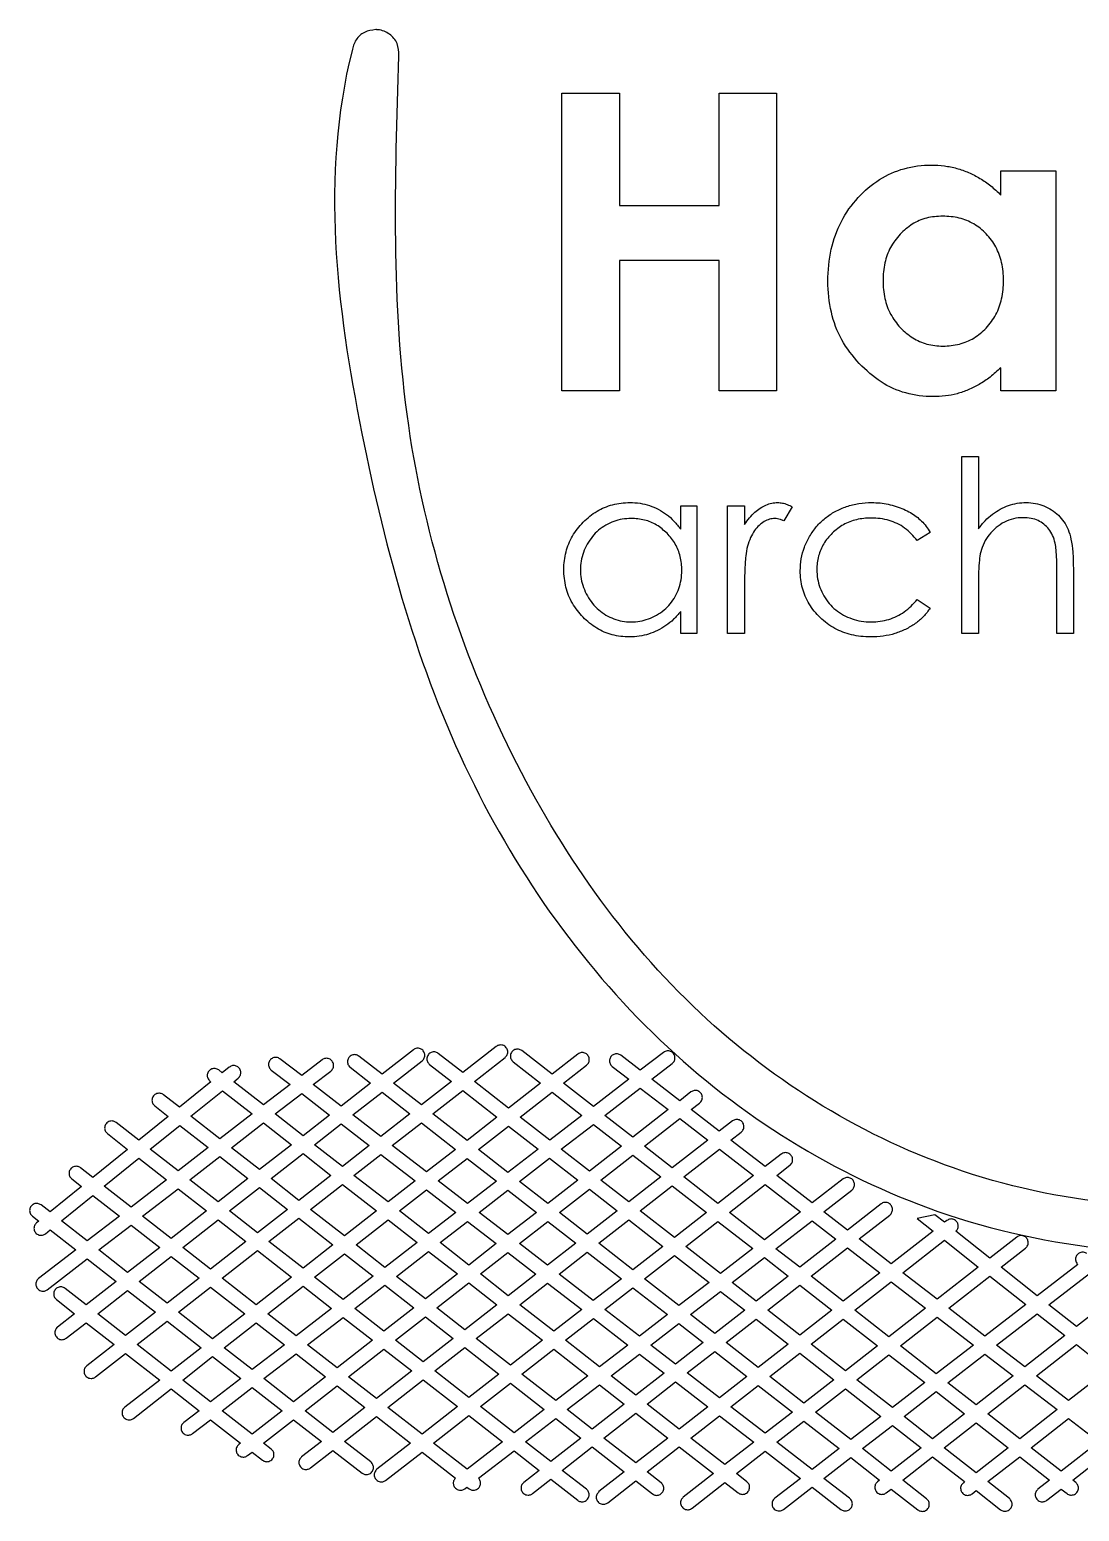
# Model space of a CAD drawing. Extents: x 19.9 to 115.5, y 56.6 to 138.7.
# Drawn here: x 19.9 to 78, y 56.6 to 138.7 of the extents above; entities that cross this region are included whole.
import ezdxf

# ---------------------------------------------------------------- set-up
doc = ezdxf.new("R2010")
doc.units = 0
doc.layers.add('Layer_1', color=7, linetype='CONTINUOUS')

msp = doc.modelspace()

# ---------------------------------------------------------------- linework, layer by layer
at = {"layer": 'Layer_1', "color": 1}
for points in [[(39.049599, 138.676676)], [(49.359062, 135.158521), (52.542517, 135.158521), (52.542517, 128.937331), (58.057515, 128.937331), (58.057515, 135.158521), (61.229765, 135.158521), (61.229765, 118.669567), (58.057515, 118.669567), (58.057515, 125.899598), (52.542517, 125.899598), (52.542517, 118.669567), (49.359062, 118.669567)], [(70.439813, 128.354445)], [(53.190431, 111.614935)], [(69.751064, 110.841262)], [(45.965071, 82.462041)], [(30.564653, 79.921311), (32.202195, 78.64464), (30.419448, 77.26959), (28.822879, 78.514519)], [(34.949818, 79.774081), (36.494384, 78.582731), (35.025684, 77.437757), (33.481568, 78.641488)], [(39.397116, 79.851747), (40.940558, 78.648467), (39.325527, 77.389131), (37.773982, 78.586109)], [(43.873907, 79.941121), (45.76156, 78.469495), (44.103531, 77.17684), (42.215877, 78.648467)], [(48.809721, 79.851747), (50.462346, 78.563146), (48.68005, 77.188321), (47.03688, 78.469495)], [(53.69826, 80.069216), (55.240576, 78.879443), (53.286285, 77.355813), (51.741719, 78.559993)], [(28.196813, 78.008889), (29.77875, 76.775441), (28.112392, 75.489991), (26.5685, 76.693722)], [(32.840418, 78.146889), (34.387912, 76.940456), (32.614846, 75.557978), (31.057896, 76.77184)], [(37.135309, 78.088132), (38.686854, 76.89138), (37.206673, 75.737176), (35.663231, 76.940456)], [(41.578105, 78.151396), (43.465759, 76.679544), (41.864011, 75.430789), (39.966452, 76.894762)], [(46.399332, 77.972419), (48.038901, 76.693947), (46.372093, 75.408046), (44.741079, 76.679539)], [(51.100795, 78.065395), (52.648513, 76.858511), (50.875897, 75.476484), (49.318499, 76.69057)], [(55.8815, 78.385073), (57.43282, 77.188096), (55.46705, 75.65546), (53.923833, 76.858742)], [(35.025459, 76.443385), (36.5689, 75.240105), (34.795834, 73.857627), (33.252393, 75.060907)], [(39.327779, 76.396785), (41.225564, 74.933038), (39.731874, 73.768478), (37.84422, 75.240105)], [(53.286061, 76.361441), (54.829502, 75.15816), (53.056661, 73.776132), (51.513444, 74.979413)], [(58.07397, 76.693722), (59.971755, 75.229524), (57.992476, 73.686533), (56.104597, 75.158385)], [(25.941759, 76.187648), (27.471016, 74.995174), (25.505471, 73.478972), (24.021011, 74.636103)], [(30.417197, 76.277695), (31.977298, 75.061358), (30.31972, 73.768928), (28.750839, 74.992245)], [(44.103531, 76.182243), (45.730944, 74.91345), (44.132797, 73.680679), (42.505161, 74.936188)], [(48.67735, 76.196201), (50.238125, 74.979188), (48.580097, 73.686533), (47.010541, 74.9103)], [(37.206447, 74.743033), (39.094102, 73.271181), (37.321036, 71.888927), (35.433381, 73.360555)], [(55.46705, 74.661083), (57.354703, 73.189456), (55.581862, 71.807204), (53.694209, 73.279056)], [(60.612678, 74.735149), (62.570346, 73.2248), (60.566979, 71.679333), (58.630023, 73.189456)], [(23.39472, 74.130244), (24.864321, 72.98437), (23.08225, 71.60977), (21.653396, 72.723678)], [(28.109465, 74.497419), (29.681721, 73.271626), (27.726531, 71.747095), (26.143918, 72.981218)], [(32.61507, 74.564281), (34.158512, 73.360775), (32.500708, 72.068345), (30.957492, 73.271852)], [(41.866713, 74.438437), (43.490972, 73.185405), (41.977248, 72.017693), (40.369646, 73.271176)], [(46.369391, 74.415699), (47.942323, 73.189456), (46.364439, 71.95916), (44.774622, 73.185405)], [(50.875672, 74.482336), (52.419114, 73.279056), (50.76086, 71.986176), (49.217644, 73.189456)], [(25.502769, 72.486612), (27.088984, 71.250013), (25.316142, 69.867759), (23.720697, 71.111787)], [(30.319494, 72.774331), (31.862711, 71.571051), (29.907745, 70.046745), (28.364303, 71.250026)], [(34.796058, 72.863704), (36.683487, 71.392077), (35.025684, 70.099647), (33.138255, 71.571275)], [(39.731874, 72.77387), (41.336323, 71.523089), (39.553802, 70.148039), (37.958808, 71.391618)], [(44.132797, 72.690123), (45.725991, 71.461178), (44.208438, 70.278158), (42.615695, 71.519935)], [(48.579871, 72.692151), (50.123312, 71.489096), (48.556908, 70.267805), (47.005363, 71.464557)], [(53.056661, 72.781985), (54.944315, 71.310133), (53.286061, 70.017478), (51.398407, 71.489105)], [(57.992476, 72.692151), (59.925829, 71.184729), (58.143758, 69.809905), (56.219634, 71.310124)], [(63.212395, 72.729522), (64.527112, 71.715569), (62.523745, 70.153668), (61.205427, 71.181353)], [(70.534962, 71.64668), (72.408432, 70.164022), (70.127489, 68.385552), (68.229705, 69.849525)], [(27.726531, 70.752717), (29.269973, 69.549436), (27.497356, 68.167408), (25.953914, 69.370688)], [(32.500258, 71.073967), (34.387912, 69.60234), (32.432721, 68.078034), (30.545292, 69.549662)], [(37.32126, 70.894994), (38.912877, 69.653893), (37.246295, 68.368218), (35.663457, 69.60234)], [(41.974546, 71.02534), (43.570666, 69.780863), (41.7976, 68.398609), (40.19225, 69.650291)], [(46.36669, 70.966809), (47.918236, 69.770057), (46.389202, 68.577807), (44.845986, 69.781087)], [(50.76086, 70.992022), (52.648513, 69.52017), (51.095392, 68.30946), (49.197833, 69.773433)], [(55.582087, 70.81305), (57.502609, 69.315534), (55.8358, 68.029633), (53.923833, 69.52017)], [(60.564277, 70.686977), (61.885973, 69.656366), (60.113356, 68.274337), (58.782206, 69.312153)], [(65.168261, 71.220972), (66.950108, 69.846148), (64.933909, 68.274341), (63.161518, 69.65637)], [(78.557658, 69.8099), (80.086917, 68.61765), (77.839517, 66.865295), (76.310033, 68.076005)], [(29.90752, 69.052357), (31.795174, 67.580731), (30.022332, 66.198702), (28.134904, 67.670329)], [(35.025684, 69.105036), (36.604919, 67.873615), (34.639598, 66.357413), (33.070493, 67.580731)], [(39.551551, 69.156139), (41.160277, 67.901755), (39.502474, 66.609326), (37.884967, 67.870463)], [(44.208214, 69.283788), (45.751429, 68.080733), (43.978363, 66.698254), (42.435148, 67.901535)], [(48.55916, 69.275455), (50.456944, 67.811707), (48.914404, 66.609102), (47.026749, 68.080729)], [(53.286061, 69.023091), (55.19465, 67.53503), (53.646932, 66.34098), (51.736541, 67.814858)], [(62.523745, 69.159067), (64.296136, 67.777263), (62.52352, 66.395235), (60.75113, 67.777038)], [(67.591258, 69.351775), (69.489041, 67.887802), (67.459561, 66.305414), (65.571681, 67.777266)], [(73.041252, 69.663119), (75.036515, 68.083884), (72.777634, 66.341209), (70.768414, 67.891179)], [(25.316367, 68.873609), (26.859809, 67.670329), (25.201555, 66.377449), (23.658114, 67.580731)], [(58.141282, 68.817555), (59.475809, 67.777262), (57.817555, 66.484383), (56.474249, 67.531653)], [(37.243593, 67.375673), (38.864476, 66.111835), (36.90951, 64.587754), (35.278272, 65.859472)], [(41.797825, 67.404656), (43.341041, 66.201601), (41.683012, 64.908947), (40.140022, 66.112227)], [(46.388977, 67.583431), (48.27663, 66.111805), (46.503789, 64.729552), (44.616136, 66.201179)], [(51.098094, 67.316916), (53.005108, 65.845964), (51.440955, 64.639308), (49.552176, 66.111835)], [(60.113582, 67.279996), (61.885973, 65.898193), (60.227719, 64.605313), (58.455328, 65.987116)], [(64.933909, 67.279996), (66.821562, 65.808144), (65.049172, 64.426116), (63.161293, 65.897968)], [(70.129966, 67.393176), (72.135809, 65.845908), (70.081564, 64.261044), (68.097108, 65.808312)], [(75.670235, 67.582279), (77.203095, 66.369092), (74.984061, 64.639024), (73.419458, 65.845906)], [(27.497356, 67.173288), (29.384785, 65.701661), (27.726531, 64.408782), (25.839102, 65.880408)], [(32.432721, 67.08369), (33.998449, 65.863074), (32.216378, 64.48825), (30.660105, 65.701661)], [(55.833099, 67.037089), (57.179783, 65.987342), (55.650975, 64.795317), (54.288982, 65.845964)], [(43.978813, 65.704363), (45.866242, 64.232735), (44.208214, 62.940081), (42.320785, 64.411709)], [(77.835916, 65.868251), (79.595249, 64.475643), (77.407281, 62.769663), (75.625211, 64.144488)], [(30.022557, 65.204365), (31.575454, 63.99343), (29.90842, 62.707529), (28.364303, 63.911485)], [(34.637122, 65.365098), (36.271738, 64.090454), (34.499122, 62.708425), (32.855051, 63.990274)], [(39.502024, 65.614764), (41.045015, 64.411709), (39.090274, 62.887628), (37.547058, 64.090683)], [(48.914404, 65.614534), (50.799806, 64.144483), (49.01751, 62.769658), (47.141337, 64.23228)], [(53.646932, 65.35069), (55.012301, 64.297341), (53.445898, 63.076051), (52.079403, 64.141331)], [(57.817781, 65.490041), (59.590171, 64.108013), (58.07397, 62.926118), (56.292124, 64.300493)], [(62.523745, 65.400893), (64.411624, 63.929041), (62.75337, 62.636161), (60.865491, 64.108013)], [(67.459335, 65.311073), (69.44019, 63.766506), (67.658344, 62.391907), (65.686719, 63.929046)], [(72.777634, 65.35069), (74.345388, 64.141331), (72.290242, 62.538908), (70.720013, 63.763351)], [(32.213901, 63.495684), (33.861574, 62.211134), (32.20332, 60.918254), (30.547093, 62.209783)], [(36.90951, 63.593162), (38.452501, 62.390106), (36.679886, 61.008078), (35.136895, 62.211134)], [(41.682787, 63.914187), (43.57044, 62.44256), (41.615476, 60.918479), (39.728047, 62.390106)], [(46.504015, 63.73544), (48.37681, 62.275294), (46.710002, 60.989393), (44.845986, 62.442784)], [(51.438254, 63.646742), (52.808126, 62.578759), (51.035285, 61.196505), (49.655957, 62.271917)], [(55.653677, 63.802751), (57.435297, 62.428152), (55.856062, 61.196956), (54.08367, 62.578759)], [(60.227719, 63.610947), (62.115598, 62.139095), (60.612904, 60.967556), (58.715119, 62.431529)], [(65.049172, 63.431975), (67.017419, 61.897538), (65.350386, 60.611412), (63.390918, 62.139095)], [(70.078863, 63.26876), (71.652695, 62.041842), (69.88008, 60.659813), (68.296792, 61.894161)], [(74.986537, 63.646742), (76.768609, 62.271917), (74.700631, 60.659588), (72.928016, 62.041617)], [(44.207989, 61.945489), (46.068627, 60.494798), (44.103531, 58.978822), (42.253248, 60.421408)], [(49.015259, 61.777547), (50.397962, 60.699434), (48.739933, 59.40678), (47.34845, 60.491647)], [(53.445898, 62.081463), (55.218289, 60.69966), (53.445447, 59.317407), (51.673057, 60.69921)], [(58.076447, 61.933558), (59.974231, 60.469584), (58.381712, 59.227808), (56.493834, 60.69966)], [(62.753146, 61.641799), (64.709236, 60.116818), (63.212395, 58.962163), (61.254054, 60.472961)], [(72.290468, 61.544546), (74.063084, 60.162517), (72.290468, 58.780489), (70.517852, 60.162517)], [(77.409758, 61.777547), (79.076567, 60.491647), (76.996433, 58.869637), (75.338179, 60.162517)], [(67.655867, 61.399566), (69.242532, 60.162742), (67.584278, 58.869863), (65.988833, 60.113665)]]:
    msp.add_lwpolyline(points, close=True, dxfattribs=at)
for points in [[(73.656899, 130.865339), (76.70584, 130.865339), (76.70584, 118.669567), (73.656899, 118.669567), (73.656899, 119.958643)], [(73.656899, 129.520218), (73.656899, 130.865339)], [(71.500316, 115.041184), (72.410514, 115.041184), (72.410514, 111.042806)], [(72.410514, 107.831105), (72.410514, 105.237036), (71.500316, 105.237036), (71.500316, 115.041184)], [(56.831226, 112.310585), (56.831226, 105.237036), (55.934032, 105.237036), (55.934032, 106.452805)], [(55.934032, 111.010299), (55.934032, 112.310585), (56.831226, 112.310585)], [(58.533198, 112.310585), (59.4629, 112.310585), (59.4629, 111.276857)], [(59.4629, 107.629561), (59.4629, 105.237036), (58.533198, 105.237036), (58.533198, 112.310585)], [(62.10898, 112.252075), (61.634377, 111.484906)], [(69.751064, 110.841262), (69.029406, 110.392667)], [(77.670166, 108.877833), (77.670166, 105.237036), (76.759968, 105.237036), (76.759968, 108.611274)], [(69.029406, 107.128951), (69.751064, 106.654349)], [(41.133709, 82.199997), (39.397113, 80.846109), (38.119091, 81.842502)], [(45.725086, 82.378969), (43.873677, 80.935483), (42.513486, 81.996036)], [(50.239926, 81.960917), (48.809721, 80.845884), (47.138636, 82.148895)], [(54.985737, 82.052768), (53.69826, 81.059526), (52.622399, 81.889554)], [(30.941505, 81.233544), (30.55632, 80.922426), (30.356861, 81.07776)], [(36.084883, 81.639892), (34.950039, 80.764389), (33.74901, 81.690995)], [(37.636879, 81.224089), (38.75934, 80.348812), (37.132829, 79.080697), (35.591864, 80.269344), (36.563719, 81.019003)], [(42.031498, 81.377623), (43.23613, 80.438412), (41.578102, 79.145532), (40.034886, 80.348812), (41.615922, 81.581585)], [(46.656422, 81.530483), (48.172173, 80.348814), (46.399107, 78.966561), (44.511454, 80.438413), (46.207303, 81.760558)], [(52.143338, 81.268665), (53.056211, 80.564256), (51.103271, 79.057735), (49.447494, 80.348814), (50.721914, 81.342506)], [(56.498787, 79.860298), (55.879023, 79.377185), (54.340085, 80.564482), (55.464573, 81.43188)], [(29.874648, 80.459348), (29.929804, 80.41635), (28.188029, 79.009333), (27.296994, 79.704061)], [(33.269949, 81.070106), (34.307989, 80.269344), (32.843117, 79.139228), (31.190941, 80.42738), (31.434074, 80.623688)], [(26.814555, 79.086325), (27.561963, 78.503707), (25.93365, 77.188541), (24.674765, 78.170075)], [(58.799315, 78.253372), (58.071494, 77.685838), (56.519948, 78.882815), (56.980775, 79.242111)], [(24.192326, 77.551438), (25.306909, 76.682465), (23.386162, 75.130919), (22.705391, 75.661758)], [(61.494484, 76.416821), (60.610202, 75.727495), (58.712419, 77.191469), (59.281303, 77.63496)], [(64.924228, 75.040646), (63.212395, 73.720077), (61.251352, 75.232901), (61.976697, 75.798409)], [(22.223178, 75.043347), (22.759645, 74.625068), (21.018322, 73.218502), (20.524403, 73.603687)], [(67.023723, 73.661995), (65.16556, 72.21333), (63.854445, 73.224806), (65.403289, 74.419758)], [(70.666883, 72.74372), (70.538788, 72.643765), (70.007049, 73.064744), (69.014933, 72.849977), (69.902367, 72.147594), (67.588781, 70.344137), (65.806709, 71.718736), (67.505935, 73.043583)], [(20.042415, 72.985275), (20.39203, 72.712651), (20.276092, 72.619)], [(20.768661, 72.008918), (21.027102, 72.217606), (22.441322, 71.114956), (20.388203, 69.531217)], [(74.539444, 71.825444), (73.044854, 70.660208), (71.170707, 72.143768)], [(20.867039, 68.910329), (23.07977, 70.61721), (24.678816, 69.37048), (23.020337, 68.0776), (21.856003, 68.98552)], [(77.920337, 70.308567), (75.676538, 68.577374), (73.677674, 70.159536), (75.021657, 71.207257)], [(21.374015, 68.367108), (22.38279, 67.580529), (21.438851, 66.844603)], [(21.921064, 66.226191), (23.020563, 67.083458), (24.563779, 65.880178), (23.052306, 64.70166)], [(23.534293, 64.083249), (25.201551, 65.383107), (27.08898, 63.911479), (25.158103, 62.406085)], [(25.640315, 61.787672), (27.726752, 63.414409), (29.267492, 62.213154), (28.423057, 61.561649)], [(28.902118, 60.94076), (29.90594, 61.715182), (31.565769, 60.421177), (31.470769, 60.347112)], [(33.265446, 60.090247), (32.84109, 60.421177), (34.499118, 61.714057), (36.042334, 60.511002), (34.948914, 59.658461)], [(38.775099, 59.374582), (37.317655, 60.510777), (39.09027, 61.892805), (40.977699, 60.421177), (39.116159, 58.969812)], [(31.952981, 59.7287), (32.203317, 59.923882), (32.783233, 59.471835)], [(35.431126, 59.04005), (36.679883, 60.013706), (38.292887, 58.75617)], [(39.598147, 58.351399), (41.615472, 59.924106), (43.464404, 58.482421)], [(44.739499, 58.479044), (46.707072, 59.996821), (48.101932, 58.909253), (47.246016, 58.24199)], [(50.712685, 57.868506), (49.377481, 58.909473), (51.03551, 60.202352), (52.808127, 58.820324), (51.409664, 57.730056)], [(54.844361, 58.226676), (54.083222, 58.8201), (55.856063, 60.202352), (57.743716, 58.7305), (56.078034, 57.431767)], [(59.595801, 58.281156), (59.019262, 58.730726), (60.615381, 59.974979), (62.570347, 58.466881), (61.140817, 57.364005)], [(77.801473, 58.241984), (77.634207, 58.372555), (79.717717, 59.99704), (81.546613, 58.586197), (80.562601, 57.81899)], [(65.283976, 57.364005), (63.854446, 58.466881), (65.347685, 59.61906), (66.946507, 58.372555), (66.829218, 58.281156)], [(69.546449, 57.339917), (68.222052, 58.372555), (69.880306, 59.665435), (71.652922, 58.283407), (71.580207, 58.226676)], [(74.128371, 57.347572), (72.928017, 58.283407), (74.700632, 59.66521), (76.358661, 58.372555), (75.712334, 57.868506)], [(47.728228, 57.623578), (48.739704, 58.412182), (50.230242, 57.249874)], [(51.891652, 57.111643), (53.445674, 58.323253), (54.362824, 57.608038)], [(43.977234, 57.891024), (44.100827, 57.986475), (44.221718, 57.89215)], [(56.560246, 56.813355), (58.381489, 58.233429), (59.113587, 57.662518)], [(61.619879, 56.743118), (63.212397, 57.971612), (64.804915, 56.743118)], [(67.311431, 57.662518), (67.58428, 57.875259), (69.064236, 56.721506)], [(72.062195, 57.608264), (72.29047, 57.786336), (73.646383, 56.729159)], [(76.194547, 57.250093), (76.996434, 57.875259), (77.319259, 57.623572)]]:
    msp.add_lwpolyline(points, dxfattribs=at)
for points, knots in [([(39.049599, 138.676675), (38.834482, 138.647104), (38.409971, 138.588751), (37.899451, 138.133406), (35.965143, 130.778074), (37.713405, 116.571904), (43.023753, 97.331249), (54.215704, 81.539609), (70.666745, 71.49459), (91.976795, 69.791255), (105.407303, 75.614657), (112.801071, 78.820558)], [0, 0, 0, 0, 0.641452, 1.265844, 1.907296, 23.097817, 42.981722, 61.580423, 79.635969, 99.129547, 123.005177, 123.005177, 123.005177, 123.005177]), ([(40.336946, 137.231068), (40.325574, 137.463887), (40.303167, 137.922623), (39.840041, 138.474803), (39.389066, 138.649596), (39.134227, 138.67315), (39.091944, 138.675783), (39.063715, 138.676378), (39.049599, 138.676676)], [0, 0, 0, 0, 0.683151, 1.346048, 2.029199, 2.071552, 2.113899, 2.156252, 2.156252, 2.156252, 2.156252]), ([(111.585194, 81.134037), (104.497003, 78.021735), (91.731042, 72.416423), (71.509209, 73.967793), (55.97776, 83.551818), (45.556989, 98.555856), (39.688752, 117.101691), (40.115958, 130.368385), (40.336946, 137.231068)], [0, 0, 0, 0, 22.930262, 41.297819, 58.270072, 75.945833, 95.053084, 115.52884, 115.52884, 115.52884, 115.52884]), ([(65.810352, 120.182829), (65.464254, 120.607957), (64.773931, 121.455913), (64.200262, 123.048907), (64.026148, 124.761404), (64.191504, 126.483321), (64.753622, 128.084663), (65.694612, 129.405553), (66.885412, 130.42474), (68.294469, 131.055413), (69.543788, 131.209793), (70.525574, 131.149995), (71.219855, 131.010915), (71.883651, 130.778603), (72.514513, 130.451592), (73.115812, 130.034997), (73.473951, 129.694271), (73.656899, 129.520218)], [0, 0, 0, 0, 1.634797, 3.260753, 4.988951, 6.768486, 8.408996, 10.01961, 11.578102, 13.058439, 14.583695, 15.302572, 16.003841, 16.700654, 17.405304, 18.129848, 18.886473, 18.886473, 18.886473, 18.886473]), ([(70.439813, 128.354445), (70.138352, 128.334174), (69.550586, 128.29465), (68.718836, 127.942646), (68.291428, 127.546522), (68.074642, 127.345604)], [0, 0, 0, 0, 0.90249, 1.759604, 2.641797, 2.641797, 2.641797, 2.641797]), ([(72.849825, 122.155675), (73.041604, 122.393614), (73.430015, 122.875514), (73.740209, 123.797649), (73.834546, 124.782163), (73.742677, 125.764765), (73.420982, 126.658293), (72.881472, 127.391876), (72.184584, 127.948245), (71.347299, 128.298358), (70.748326, 128.335377), (70.439813, 128.354445)], [0, 0, 0, 0, 0.910695, 1.844433, 2.865008, 3.864526, 4.780719, 5.678287, 6.560407, 7.42843, 8.350399, 8.350399, 8.350399, 8.350399]), ([(68.074642, 127.345604), (67.885321, 127.111667), (67.503629, 126.640024), (67.195332, 125.742183), (67.100398, 124.775739), (67.19646, 123.80528), (67.508941, 122.896541), (67.894353, 122.416574), (68.085851, 122.178094)], [0, 0, 0, 0, 0.896943, 1.808338, 2.796578, 3.793619, 4.716824, 5.628532, 5.628532, 5.628532, 5.628532]), ([(68.085851, 122.178094), (68.306013, 121.974523), (68.737653, 121.575412), (69.56764, 121.228361), (70.458863, 121.122617), (71.351986, 121.22603), (72.194751, 121.561), (72.62989, 121.956018), (72.849825, 122.155675)], [0, 0, 0, 0, 0.893846, 1.752434, 2.645198, 3.561131, 4.427125, 5.312155, 5.312155, 5.312155, 5.312155]), ([(71.852194, 118.725614), (71.64883, 118.651163), (71.23801, 118.500764), (70.579859, 118.382578), (69.624461, 118.325637), (68.386652, 118.486482), (66.954782, 119.113641), (66.199575, 119.819196), (65.810352, 120.182829)], [0, 0, 0, 0, 0.648683, 1.310415, 1.996664, 3.516076, 5.009694, 6.598155, 6.598155, 6.598155, 6.598155]), ([(73.656899, 119.958643), (73.460906, 119.782435), (73.084258, 119.443809), (72.480388, 119.023568), (72.056441, 118.822488), (71.852194, 118.725614)], [0, 0, 0, 0, 0.790423, 1.518993, 2.196311, 2.196311, 2.196311, 2.196311]), ([(50.524848, 106.140735), (50.312889, 106.390709), (49.894445, 106.884202), (49.538641, 107.810918), (49.42778, 108.786573), (49.537968, 109.762101), (49.909456, 110.666739), (50.510728, 111.432211), (51.266594, 112.041501), (52.160587, 112.418235), (52.985716, 112.51526), (53.674226, 112.466233), (54.208802, 112.347175), (54.532135, 112.19661), (54.69226, 112.122045)], [0, 0, 0, 0, 0.977385, 1.929529, 2.924735, 3.90147, 4.843189, 5.819212, 6.792276, 7.725652, 8.690379, 9.253897, 9.792696, 10.321319, 10.321319, 10.321319, 10.321319]), ([(60.340595, 112.18706), (60.44254, 112.24802), (60.641055, 112.366725), (60.969542, 112.468685), (61.278616, 112.503414), (61.568795, 112.472823), (61.84163, 112.390254), (62.01689, 112.299671), (62.10898, 112.252075)], [0, 0, 0, 0, 0.355252, 0.691773, 1.022923, 1.281475, 1.561908, 1.872422, 1.872422, 1.872422, 1.872422]), ([(63.067599, 110.620214), (63.190592, 110.807652), (63.434714, 111.179688), (63.923058, 111.643664), (64.485097, 112.01756), (65.114474, 112.293351), (65.798615, 112.458485), (66.426491, 112.504322), (66.974295, 112.477171), (67.427844, 112.405667), (67.86434, 112.285736), (68.27494, 112.131275), (68.648434, 111.94514), (68.98053, 111.727756), (69.273211, 111.472269), (69.534771, 111.177957), (69.678093, 110.954853), (69.751064, 110.841262)], [0, 0, 0, 0, 0.670709, 1.33126, 2.003843, 2.687663, 3.381477, 4.105221, 4.568159, 5.024561, 5.479653, 5.923874, 6.338683, 6.729172, 7.111154, 7.501156, 7.905685, 7.905685, 7.905685, 7.905685]), ([(73.626282, 112.128545), (73.775568, 112.201591), (74.073155, 112.347202), (74.561444, 112.465794), (75.064885, 112.506663), (75.566045, 112.464251), (76.047063, 112.333245), (76.327701, 112.170534), (76.467402, 112.089538)], [0, 0, 0, 0, 0.497363, 0.991438, 1.496562, 2.007085, 2.494088, 2.976821, 2.976821, 2.976821, 2.976821]), ([(53.190431, 111.614935), (53.025053, 111.606884), (52.698029, 111.590963), (52.219736, 111.463097), (51.93111, 111.313165), (51.786124, 111.23785)], [0, 0, 0, 0, 0.495881, 0.980566, 1.469786, 1.469786, 1.469786, 1.469786]), ([(55.179867, 110.789251), (54.994911, 110.953694), (54.630248, 111.277914), (53.932904, 111.565536), (53.44177, 111.598213), (53.190431, 111.614935)], [0, 0, 0, 0, 0.738961, 1.456953, 2.209507, 2.209507, 2.209507, 2.209507]), ([(54.69226, 112.122045), (54.846637, 112.030892), (55.160772, 111.845409), (55.579021, 111.466019), (55.813481, 111.165048), (55.934032, 111.010299)], [0, 0, 0, 0, 0.536865, 1.092441, 1.680413, 1.680413, 1.680413, 1.680413]), ([(59.4629, 111.276857), (59.554219, 111.403242), (59.727836, 111.643528), (60.020085, 111.954098), (60.237257, 112.111949), (60.340595, 112.18706)], [0, 0, 0, 0, 0.467676, 0.889157, 1.271773, 1.271773, 1.271773, 1.271773]), ([(61.634377, 111.484906), (61.574673, 111.509132), (61.4638, 111.55412), (61.302298, 111.597302), (61.099397, 111.61771), (60.844635, 111.577548), (60.542338, 111.447865), (60.36758, 111.306023), (60.27558, 111.231351)], [0, 0, 0, 0, 0.193194, 0.358765, 0.499578, 0.802279, 1.1207, 1.474684, 1.474684, 1.474684, 1.474684]), ([(69.029406, 110.392667), (68.810708, 110.640572), (68.381291, 111.127337), (67.468458, 111.553048), (66.538516, 111.669324), (65.670723, 111.578472), (64.917698, 111.301783), (64.521221, 110.969104), (64.322375, 110.802255)], [0, 0, 0, 0, 0.982806, 1.92975, 2.94258, 3.761936, 4.531027, 5.304844, 5.304844, 5.304844, 5.304844]), ([(72.410514, 111.042806), (72.533563, 111.194245), (72.770887, 111.486321), (73.178508, 111.85674), (73.479935, 112.03971), (73.626282, 112.128545)], [0, 0, 0, 0, 0.585064, 1.1284, 1.641135, 1.641135, 1.641135, 1.641135]), ([(76.04481, 111.296365), (75.939254, 111.368662), (75.721438, 111.517846), (75.317498, 111.630431), (74.85346, 111.669629), (74.347959, 111.614598), (73.835814, 111.43057), (73.546363, 111.216835), (73.39873, 111.107821)], [0, 0, 0, 0, 0.381581, 0.787397, 1.239191, 1.774316, 2.300892, 2.849057, 2.849057, 2.849057, 2.849057]), ([(76.467402, 112.089538), (76.597208, 111.994699), (76.854568, 111.806668), (77.160748, 111.432868), (77.405935, 110.987454), (77.566523, 110.419252), (77.655999, 109.704056), (77.665128, 109.171675), (77.670166, 108.877833)], [0, 0, 0, 0, 0.480601, 0.952864, 1.435818, 1.996616, 2.71195, 3.593133, 3.593133, 3.593133, 3.593133]), ([(51.786124, 111.23785), (51.64906, 111.149024), (51.374972, 110.971397), (51.02607, 110.614024), (50.848899, 110.333582), (50.758899, 110.191123)], [0, 0, 0, 0, 0.489002, 0.977859, 1.482577, 1.482577, 1.482577, 1.482577]), ([(55.628466, 107.284984), (55.701687, 107.431777), (55.849249, 107.727609), (55.966655, 108.221271), (56.011986, 108.820875), (55.937151, 109.50133), (55.665926, 110.220278), (55.34266, 110.598688), (55.179867, 110.789251)], [0, 0, 0, 0, 0.490773, 0.989051, 1.510016, 2.289654, 3.026101, 3.773197, 3.773197, 3.773197, 3.773197]), ([(60.27558, 111.231351), (60.184286, 111.13721), (59.99006, 110.936928), (59.78347, 110.535496), (59.61137, 110.065436), (59.517875, 109.44523), (59.470583, 108.628386), (59.465694, 107.992812), (59.4629, 107.629561)], [0, 0, 0, 0, 0.391499, 0.832899, 1.340353, 1.888794, 2.705585, 3.795097, 3.795097, 3.795097, 3.795097]), ([(64.322375, 110.802255), (64.152299, 110.612436), (63.818526, 110.239916), (63.53024, 109.532007), (63.449645, 108.864083), (63.499567, 108.274219), (63.628103, 107.77885), (63.782677, 107.476671), (63.860776, 107.323995)], [0, 0, 0, 0, 0.759825, 1.491158, 2.25052, 2.75804, 3.260592, 3.773804, 3.773804, 3.773804, 3.773804]), ([(73.39873, 111.107821), (73.264869, 110.982082), (73.000988, 110.734216), (72.705826, 110.270455), (72.595919, 109.928046), (72.540543, 109.755528)], [0, 0, 0, 0, 0.549653, 1.083526, 1.625656, 1.625656, 1.625656, 1.625656]), ([(76.759968, 108.611274), (76.758363, 108.852857), (76.755551, 109.27611), (76.728097, 109.821051), (76.669587, 110.273806), (76.536553, 110.662748), (76.334499, 111.030671), (76.139365, 111.209643), (76.04481, 111.296365)], [0, 0, 0, 0, 0.724629, 1.269553, 1.636929, 2.089463, 2.496453, 2.879059, 2.879059, 2.879059, 2.879059]), ([(50.758899, 110.191123), (50.683415, 110.040238), (50.534224, 109.742017), (50.410083, 109.255976), (50.3677, 108.761875), (50.409954, 108.266822), (50.540604, 107.783039), (50.753782, 107.323875), (51.035788, 106.904356), (51.380692, 106.53857), (51.655306, 106.355703), (51.792626, 106.26426)], [0, 0, 0, 0, 0.504943, 0.998005, 1.493887, 1.98695, 2.480568, 2.989641, 3.498545, 3.992063, 4.485675, 4.485675, 4.485675, 4.485675]), ([(68.385762, 105.471088), (68.189877, 105.387164), (67.790499, 105.216057), (67.131312, 105.084438), (66.322994, 105.031744), (65.399544, 105.124191), (64.435892, 105.487943), (63.635724, 106.088502), (63.013069, 106.848161), (62.629154, 107.747723), (62.52699, 108.614451), (62.591584, 109.381812), (62.76006, 110.030672), (62.964657, 110.422879), (63.067599, 110.620214)], [0, 0, 0, 0, 0.637877, 1.300528, 2.003481, 3.064789, 4.058087, 5.053837, 6.032528, 6.972431, 7.947465, 8.618098, 9.275745, 9.941712, 9.941712, 9.941712, 9.941712]), ([(72.540543, 109.755528), (72.513753, 109.607536), (72.448756, 109.248482), (72.418492, 108.603793), (72.413397, 108.110341), (72.410514, 107.831105)], [0, 0, 0, 0, 0.450812, 1.093749, 1.931835, 1.931835, 1.931835, 1.931835]), ([(51.792626, 106.26426), (51.938128, 106.188757), (52.226158, 106.039294), (52.699653, 105.915118), (53.185727, 105.873268), (53.675336, 105.914646), (54.154805, 106.042745), (54.607309, 106.252047), (55.017644, 106.530499), (55.371058, 106.873998), (55.542594, 107.147878), (55.628466, 107.284984)], [0, 0, 0, 0, 0.490525, 0.971024, 1.456829, 1.948392, 2.437263, 2.938263, 3.436769, 3.919478, 4.403362, 4.403362, 4.403362, 4.403362]), ([(63.860776, 107.323995), (63.954441, 107.179818), (64.139827, 106.894455), (64.50734, 106.533071), (64.795189, 106.354235), (64.94001, 106.26426)], [0, 0, 0, 0, 0.514865, 1.019046, 1.529551, 1.529551, 1.529551, 1.529551]), ([(64.94001, 106.26426), (65.096902, 106.18843), (65.412893, 106.035701), (65.93696, 105.914157), (66.625443, 105.862767), (67.456935, 105.971758), (68.361064, 106.40044), (68.802546, 106.881668), (69.029406, 107.128951)], [0, 0, 0, 0, 0.521426, 1.050195, 1.601522, 2.587878, 3.532873, 4.531751, 4.531751, 4.531751, 4.531751]), ([(69.751064, 106.654349), (69.630951, 106.493018), (69.390724, 106.170352), (68.925014, 105.768801), (68.567382, 105.571358), (68.385762, 105.471088)], [0, 0, 0, 0, 0.602218, 1.204451, 1.825871, 1.825871, 1.825871, 1.825871]), ([(54.64675, 105.406073), (54.486145, 105.335492), (54.16315, 105.193546), (53.636446, 105.080423), (52.956243, 105.032595), (52.140623, 105.131204), (51.242266, 105.499723), (50.767346, 105.924064), (50.524848, 106.140735)], [0, 0, 0, 0, 0.525169, 1.056171, 1.605844, 2.56627, 3.495653, 4.46532, 4.46532, 4.46532, 4.46532]), ([(55.934032, 106.452805), (55.805403, 106.307319), (55.554572, 106.02362), (55.121554, 105.667539), (54.803291, 105.492277), (54.64675, 105.406073)], [0, 0, 0, 0, 0.582143, 1.135189, 1.670518, 1.670518, 1.670518, 1.670518]), ([(41.615922, 81.581585), (41.64139, 81.604741), (41.692117, 81.650862), (41.742283, 81.742128), (41.768623, 81.842038), (41.767725, 81.945696), (41.740169, 82.045486), (41.687707, 82.134794), (41.613876, 82.207435), (41.523816, 82.258474), (41.423509, 82.284605), (41.320198, 82.28341), (41.219464, 82.257003), (41.162373, 82.219051), (41.133709, 82.199997)], [0, 0, 0, 0, 0.102673, 0.204495, 0.307167, 0.40984, 0.511662, 0.614335, 0.717001, 0.818817, 0.921483, 1.024149, 1.125965, 1.228631, 1.228631, 1.228631, 1.228631]), ([(42.513486, 81.996036), (42.452348, 82.030007), (42.331886, 82.096942), (42.117791, 82.066087), (41.948529, 81.939325), (41.866938, 81.744232), (41.889299, 81.529084), (41.983626, 81.428614), (42.031498, 81.377623)], [0, 0, 0, 0, 0.204969, 0.40386, 0.608829, 0.813798, 1.01269, 1.217659, 1.217659, 1.217659, 1.217659]), ([(45.965071, 82.462046), (45.964145, 82.462028), (45.962293, 82.461993), (45.959515, 82.461915), (45.929877, 82.460879), (45.873603, 82.453836), (45.794024, 82.426182), (45.748108, 82.394736), (45.725086, 82.378969)], [0, 0, 0, 0, 0.002779, 0.005558, 0.008337, 0.091749, 0.1747, 0.258112, 0.258112, 0.258112, 0.258112]), ([(46.207303, 81.760558), (46.25517, 81.811553), (46.349484, 81.91203), (46.371936, 82.127122), (46.301542, 82.294917), (46.192667, 82.396888), (46.084307, 82.451781), (46.004963, 82.458608), (45.965071, 82.462041)], [0, 0, 0, 0, 0.204969, 0.403861, 0.60883, 0.728014, 0.845884, 0.965067, 0.965067, 0.965067, 0.965067]), ([(47.138636, 82.148895), (47.109963, 82.167941), (47.052855, 82.205874), (46.952104, 82.232245), (46.848788, 82.233396), (46.74848, 82.207232), (46.658454, 82.156116), (46.559983, 82.05941), (46.491785, 81.89709), (46.514244, 81.681944), (46.608556, 81.581474), (46.656422, 81.530483)], [0, 0, 0, 0, 0.102673, 0.204495, 0.307167, 0.40984, 0.511662, 0.614335, 0.819304, 1.018195, 1.223163, 1.223163, 1.223163, 1.223163]), ([(50.721914, 81.342506), (50.747382, 81.365662), (50.798109, 81.411783), (50.848275, 81.503049), (50.874612, 81.602959), (50.873725, 81.706619), (50.846129, 81.806398), (50.776396, 81.925501), (50.635581, 82.031189), (50.421474, 82.061865), (50.301046, 81.994903), (50.239926, 81.960917)], [0, 0, 0, 0, 0.102673, 0.204495, 0.307167, 0.40984, 0.511662, 0.614335, 0.81929, 1.01817, 1.223125, 1.223125, 1.223125, 1.223125]), ([(55.464573, 81.43188), (55.490145, 81.454908), (55.541078, 81.500776), (55.591673, 81.591774), (55.618492, 81.691529), (55.618121, 81.795166), (55.591034, 81.895058), (55.521924, 82.014487), (55.381698, 82.120894), (55.167799, 82.152706), (55.04703, 82.086413), (54.985737, 82.052768)], [0, 0, 0, 0, 0.102647, 0.204444, 0.307091, 0.409739, 0.511536, 0.614183, 0.819102, 1.017948, 1.222867, 1.222867, 1.222867, 1.222867]), ([(31.434074, 80.623688), (31.481071, 80.675496), (31.573671, 80.777575), (31.592331, 80.99309), (31.507404, 81.18678), (31.335913, 81.310544), (31.121307, 81.337635), (31.002037, 81.268588), (30.941505, 81.233544)], [0, 0, 0, 0, 0.204986, 0.403892, 0.608878, 0.813852, 1.012749, 1.217723, 1.217723, 1.217723, 1.217723]), ([(33.74901, 81.690995), (33.720247, 81.709889), (33.66296, 81.747521), (33.562104, 81.773378), (33.458808, 81.774018), (33.35866, 81.74736), (33.268886, 81.695856), (33.195453, 81.622845), (33.143457, 81.533293), (33.11641, 81.433391), (33.116028, 81.329757), (33.14285, 81.230001), (33.193444, 81.139003), (33.244377, 81.093135), (33.269949, 81.070106)], [0, 0, 0, 0, 0.102647, 0.204444, 0.307091, 0.409739, 0.511536, 0.614183, 0.71683, 0.818627, 0.921274, 1.023921, 1.125719, 1.228366, 1.228366, 1.228366, 1.228366]), ([(36.563719, 81.019003), (36.589303, 81.042022), (36.640259, 81.08787), (36.690896, 81.178853), (36.717761, 81.278604), (36.71742, 81.382246), (36.690407, 81.482163), (36.638451, 81.571746), (36.565005, 81.644752), (36.475234, 81.696257), (36.375085, 81.722915), (36.271789, 81.722275), (36.170933, 81.696418), (36.113646, 81.658786), (36.084883, 81.639892)], [0, 0, 0, 0, 0.102654, 0.204458, 0.307112, 0.409765, 0.51157, 0.614223, 0.71687, 0.818668, 0.921315, 1.023962, 1.125759, 1.228406, 1.228406, 1.228406, 1.228406]), ([(38.119091, 81.842502), (38.057971, 81.876487), (37.937544, 81.943449), (37.72343, 81.912777), (37.582641, 81.807074), (37.51286, 81.688008), (37.485229, 81.588245), (37.484301, 81.484592), (37.510595, 81.384677), (37.56072, 81.293396), (37.611422, 81.247256), (37.636879, 81.224089)], [0, 0, 0, 0, 0.204956, 0.403835, 0.608791, 0.711457, 0.813273, 0.915939, 1.018605, 1.120421, 1.223087, 1.223087, 1.223087, 1.223087]), ([(52.622399, 81.889554), (52.593637, 81.908448), (52.53635, 81.94608), (52.435494, 81.971937), (52.332197, 81.972578), (52.232049, 81.945919), (52.142275, 81.894416), (52.068841, 81.821405), (52.016845, 81.731853), (51.989799, 81.631951), (51.989416, 81.528316), (52.016238, 81.42856), (52.066833, 81.337561), (52.117766, 81.291694), (52.143338, 81.268665)], [0, 0, 0, 0, 0.102647, 0.204445, 0.307092, 0.409739, 0.511537, 0.614184, 0.716832, 0.818629, 0.921277, 1.023924, 1.125722, 1.228369, 1.228369, 1.228369, 1.228369]), ([(30.356861, 81.07776), (30.328188, 81.096806), (30.27108, 81.134739), (30.170329, 81.16111), (30.067013, 81.162262), (29.966705, 81.136098), (29.876679, 81.084982), (29.778208, 80.988276), (29.71001, 80.825956), (29.732469, 80.610809), (29.826782, 80.510339), (29.874648, 80.459348)], [0, 0, 0, 0, 0.102673, 0.204495, 0.307167, 0.40984, 0.511662, 0.614335, 0.819304, 1.018196, 1.223165, 1.223165, 1.223165, 1.223165]), ([(27.296994, 79.704061), (27.271287, 79.721436), (27.220047, 79.756068), (27.130381, 79.783405), (27.030841, 79.790932), (26.925538, 79.770575), (26.82448, 79.718242), (26.719685, 79.618055), (26.650338, 79.452651), (26.672678, 79.237757), (26.766792, 79.137305), (26.814555, 79.086325)], [0, 0, 0, 0, 0.092651, 0.184672, 0.277323, 0.390014, 0.501588, 0.614279, 0.819026, 1.017713, 1.22246, 1.22246, 1.22246, 1.22246]), ([(56.980775, 79.242111), (57.028648, 79.293102), (57.122975, 79.393573), (57.14533, 79.608715), (57.063764, 79.803829), (56.894425, 79.930494), (56.68034, 79.961265), (56.559909, 79.894289), (56.498787, 79.860298)], [0, 0, 0, 0, 0.204969, 0.403861, 0.60883, 0.813786, 1.012665, 1.217621, 1.217621, 1.217621, 1.217621]), ([(24.674765, 78.170075), (24.652412, 78.185425), (24.607823, 78.216044), (24.530718, 78.243349), (24.435903, 78.257475), (24.325127, 78.24428), (24.210928, 78.19116), (24.09889, 78.086598), (24.028047, 77.917588), (24.050491, 77.702766), (24.144577, 77.602383), (24.192326, 77.551438)], [0, 0, 0, 0, 0.081058, 0.161693, 0.242751, 0.3672, 0.490159, 0.614608, 0.819264, 1.017867, 1.222523, 1.222523, 1.222523, 1.222523]), ([(59.281303, 77.63496), (59.306772, 77.658116), (59.357498, 77.704236), (59.407665, 77.795502), (59.434001, 77.895412), (59.433115, 77.999073), (59.405519, 78.098852), (59.335787, 78.217955), (59.194972, 78.323644), (58.980864, 78.354321), (58.860436, 78.287358), (58.799315, 78.253372)], [0, 0, 0, 0, 0.102673, 0.204495, 0.307167, 0.40984, 0.511662, 0.614335, 0.819291, 1.018171, 1.223127, 1.223127, 1.223127, 1.223127]), ([(61.976697, 75.798409), (62.002154, 75.821575), (62.052856, 75.867716), (62.102981, 75.958997), (62.129275, 76.058912), (62.128347, 76.162565), (62.100716, 76.262328), (62.030935, 76.381394), (61.890146, 76.487097), (61.676031, 76.517768), (61.555604, 76.450806), (61.494484, 76.416821)], [0, 0, 0, 0, 0.102666, 0.204482, 0.307148, 0.409814, 0.51163, 0.614296, 0.819252, 1.018132, 1.223088, 1.223088, 1.223088, 1.223088]), ([(22.705391, 75.661758), (22.676718, 75.680804), (22.619611, 75.718738), (22.51886, 75.745109), (22.415543, 75.74626), (22.315235, 75.720096), (22.225209, 75.668979), (22.126738, 75.572274), (22.05854, 75.409953), (22.081, 75.194807), (22.175312, 75.094338), (22.223178, 75.043347)], [0, 0, 0, 0, 0.102673, 0.204495, 0.307167, 0.40984, 0.511662, 0.614335, 0.819304, 1.018195, 1.223164, 1.223164, 1.223164, 1.223164]), ([(65.403289, 74.419758), (65.428861, 74.442787), (65.479794, 74.488654), (65.530389, 74.579653), (65.557211, 74.679408), (65.556829, 74.783043), (65.529783, 74.882945), (65.477786, 74.972497), (65.404353, 75.045509), (65.314579, 75.097012), (65.21443, 75.12367), (65.111134, 75.12303), (65.010277, 75.097173), (64.952991, 75.059541), (64.924228, 75.040646)], [0, 0, 0, 0, 0.102647, 0.204445, 0.307092, 0.40974, 0.511537, 0.614185, 0.716832, 0.818629, 0.921277, 1.023924, 1.125722, 1.228369, 1.228369, 1.228369, 1.228369]), ([(20.524403, 73.603687), (20.463282, 73.637672), (20.342854, 73.704635), (20.128747, 73.673959), (19.987931, 73.56827), (19.918199, 73.449167), (19.890603, 73.349388), (19.889716, 73.245728), (19.916053, 73.145818), (19.96622, 73.054552), (20.016946, 73.008431), (20.042415, 72.985275)], [0, 0, 0, 0, 0.204956, 0.403836, 0.608792, 0.711465, 0.813287, 0.915959, 1.018632, 1.120454, 1.223127, 1.223127, 1.223127, 1.223127]), ([(67.505935, 73.043583), (67.531404, 73.066739), (67.582131, 73.11286), (67.632297, 73.204125), (67.658636, 73.304036), (67.657739, 73.407694), (67.630183, 73.507483), (67.577721, 73.596791), (67.50389, 73.669433), (67.41383, 73.720472), (67.313523, 73.746603), (67.210212, 73.745408), (67.109478, 73.719001), (67.052387, 73.681049), (67.023723, 73.661995)], [0, 0, 0, 0, 0.102673, 0.204495, 0.307167, 0.40984, 0.511662, 0.614335, 0.717001, 0.818817, 0.921483, 1.024149, 1.125965, 1.228631, 1.228631, 1.228631, 1.228631]), ([(20.276092, 72.619), (20.2291, 72.567193), (20.13651, 72.465115), (20.117774, 72.249589), (20.19066, 72.083968), (20.299934, 71.984163), (20.406557, 71.933383), (20.514096, 71.917503), (20.611702, 71.929104), (20.696243, 71.957938), (20.744471, 71.99189), (20.768661, 72.008918)], [0, 0, 0, 0, 0.204986, 0.403892, 0.608878, 0.725731, 0.841343, 0.958196, 1.046567, 1.134391, 1.222762, 1.222762, 1.222762, 1.222762]), ([(71.170707, 72.143768), (71.21303, 72.195181), (71.296519, 72.296601), (71.310319, 72.501567), (71.229253, 72.689161), (71.06252, 72.813928), (70.848437, 72.844684), (70.728005, 72.777711), (70.666883, 72.74372)], [0, 0, 0, 0, 0.195568, 0.385786, 0.581354, 0.786311, 0.98519, 1.190147, 1.190147, 1.190147, 1.190147]), ([(75.021657, 71.207257), (75.069504, 71.258266), (75.163779, 71.358771), (75.186051, 71.573912), (75.104399, 71.768967), (74.935087, 71.895642), (74.720996, 71.92641), (74.600566, 71.859435), (74.539444, 71.825444)], [0, 0, 0, 0, 0.204956, 0.403835, 0.608791, 0.813747, 1.012626, 1.217582, 1.217582, 1.217582, 1.217582]), ([(78.425736, 70.907393), (78.397064, 70.926439), (78.339956, 70.964372), (78.239205, 70.990743), (78.135888, 70.991895), (78.03558, 70.96573), (77.945556, 70.914619), (77.849497, 70.820266), (77.782268, 70.665656), (77.79564, 70.46141), (77.878391, 70.359981), (77.920337, 70.308567)], [0, 0, 0, 0, 0.102673, 0.204495, 0.307167, 0.40984, 0.511662, 0.614335, 0.809242, 0.99885, 1.193757, 1.193757, 1.193757, 1.193757]), ([(20.388203, 69.531217), (20.362631, 69.508188), (20.311699, 69.462321), (20.261104, 69.371323), (20.234283, 69.271567), (20.234663, 69.167934), (20.261717, 69.068025), (20.316607, 68.973459), (20.400335, 68.893783), (20.509273, 68.840514), (20.617861, 68.824067), (20.714435, 68.835414), (20.796229, 68.862465), (20.84339, 68.894343), (20.867039, 68.910329)], [0, 0, 0, 0, 0.102647, 0.204444, 0.307091, 0.409738, 0.511536, 0.614183, 0.734112, 0.852703, 0.972633, 1.057929, 1.142733, 1.228029, 1.228029, 1.228029, 1.228029]), ([(21.856003, 68.98552), (21.794866, 69.019492), (21.674403, 69.086428), (21.460307, 69.055572), (21.291046, 68.92881), (21.209455, 68.733717), (21.231816, 68.518568), (21.326143, 68.418099), (21.374015, 68.367108)], [0, 0, 0, 0, 0.204969, 0.403861, 0.60883, 0.813799, 1.012691, 1.21766, 1.21766, 1.21766, 1.21766]), ([(21.438851, 66.844603), (21.413394, 66.821437), (21.362692, 66.775297), (21.312568, 66.684016), (21.286272, 66.5841), (21.287208, 66.480451), (21.314807, 66.380674), (21.369697, 66.287278), (21.452025, 66.209229), (21.557809, 66.156698), (21.665063, 66.138968), (21.762843, 66.148986), (21.847829, 66.176418), (21.896602, 66.209566), (21.921064, 66.226191)], [0, 0, 0, 0, 0.102666, 0.204482, 0.307148, 0.409814, 0.51163, 0.614296, 0.731163, 0.846788, 0.963655, 1.05201, 1.139818, 1.228173, 1.228173, 1.228173, 1.228173]), ([(23.052306, 64.70166), (23.004438, 64.65067), (22.910122, 64.550203), (22.887681, 64.33504), (22.957735, 64.168213), (23.065236, 64.066461), (23.171003, 64.013811), (23.27828, 63.996016), (23.376072, 64.006046), (23.461059, 64.033476), (23.509831, 64.066623), (23.534293, 64.083249)], [0, 0, 0, 0, 0.204969, 0.403861, 0.60883, 0.725734, 0.841396, 0.958299, 1.046654, 1.134462, 1.222817, 1.222817, 1.222817, 1.222817]), ([(25.158103, 62.406085), (25.132646, 62.382919), (25.081943, 62.336778), (25.031819, 62.245497), (25.005523, 62.145581), (25.006459, 62.041931), (25.034059, 61.942154), (25.088948, 61.848758), (25.171277, 61.770709), (25.277061, 61.718179), (25.384315, 61.70045), (25.482095, 61.710468), (25.567081, 61.7379), (25.615854, 61.771047), (25.640315, 61.787672)], [0, 0, 0, 0, 0.102666, 0.204483, 0.307149, 0.409815, 0.511631, 0.614298, 0.731164, 0.84679, 0.963657, 1.052012, 1.139819, 1.228174, 1.228174, 1.228174, 1.228174]), ([(28.423057, 61.561649), (28.397485, 61.53862), (28.346553, 61.492752), (28.295958, 61.401754), (28.269137, 61.301998), (28.269516, 61.198364), (28.296576, 61.098461), (28.35144, 61.003886), (28.43523, 60.924308), (28.544159, 60.87109), (28.652742, 60.85478), (28.749346, 60.865956), (28.83122, 60.892941), (28.87844, 60.92479), (28.902118, 60.94076)], [0, 0, 0, 0, 0.102647, 0.204444, 0.307091, 0.409738, 0.511536, 0.614183, 0.734075, 0.852631, 0.972524, 1.057869, 1.142721, 1.228067, 1.228067, 1.228067, 1.228067]), ([(31.470769, 60.347112), (31.422927, 60.296105), (31.328664, 60.195603), (31.306304, 59.980441), (31.376436, 59.813668), (31.483922, 59.711912), (31.589691, 59.659264), (31.696968, 59.641467), (31.79476, 59.651498), (31.879747, 59.678927), (31.928519, 59.712075), (31.952981, 59.7287)], [0, 0, 0, 0, 0.204956, 0.403835, 0.608791, 0.725695, 0.841357, 0.958261, 1.046615, 1.134423, 1.222778, 1.222778, 1.222778, 1.222778]), ([(32.783233, 59.471835), (32.807128, 59.455549), (32.854776, 59.423075), (32.937641, 59.395633), (33.034648, 59.384502), (33.142888, 59.400978), (33.250935, 59.453721), (33.359756, 59.556153), (33.430066, 59.723627), (33.40763, 59.93879), (33.313314, 60.039257), (33.265446, 60.090247)], [0, 0, 0, 0, 0.0864, 0.172288, 0.258688, 0.377609, 0.495226, 0.614147, 0.819117, 1.018008, 1.222978, 1.222978, 1.222978, 1.222978]), ([(34.948914, 59.658461), (34.901047, 59.607472), (34.806732, 59.507004), (34.78429, 59.291842), (34.854344, 59.125014), (34.961845, 59.023264), (35.067612, 58.970607), (35.174913, 58.952832), (35.272759, 58.962805), (35.357827, 58.990238), (35.406643, 59.023411), (35.431126, 59.04005)], [0, 0, 0, 0, 0.204969, 0.40386, 0.608829, 0.725733, 0.841394, 0.958298, 1.046728, 1.13461, 1.22304, 1.22304, 1.22304, 1.22304]), ([(38.292887, 58.75617), (38.316782, 58.739885), (38.36443, 58.70741), (38.447294, 58.679972), (38.544278, 58.668826), (38.652459, 58.685373), (38.760423, 58.738104), (38.869181, 58.840516), (38.939559, 59.00791), (38.917205, 59.223072), (38.82294, 59.323574), (38.775099, 59.374582)], [0, 0, 0, 0, 0.0864, 0.172288, 0.258688, 0.377534, 0.495077, 0.613924, 0.81888, 1.017759, 1.222715, 1.222715, 1.222715, 1.222715]), ([(39.116159, 58.969812), (39.068292, 58.918822), (38.973977, 58.818354), (38.951536, 58.603192), (39.02159, 58.436365), (39.129091, 58.334613), (39.234857, 58.281963), (39.342134, 58.264166), (39.439926, 58.274197), (39.524913, 58.301626), (39.573685, 58.334774), (39.598147, 58.351399)], [0, 0, 0, 0, 0.204969, 0.403861, 0.60883, 0.725734, 0.841395, 0.958299, 1.046653, 1.134461, 1.222816, 1.222816, 1.222816, 1.222816]), ([(43.464404, 58.482421), (43.424955, 58.431198), (43.347085, 58.330086), (43.336743, 58.13115), (43.405015, 57.974429), (43.510326, 57.874511), (43.619238, 57.821194), (43.727856, 57.80478), (43.824482, 57.816068), (43.906358, 57.843123), (43.953563, 57.875026), (43.977234, 57.891024)], [0, 0, 0, 0, 0.190109, 0.375269, 0.565378, 0.685307, 0.803898, 0.923827, 1.009198, 1.094076, 1.179447, 1.179447, 1.179447, 1.179447]), ([(44.221718, 57.89215), (44.245613, 57.875864), (44.293261, 57.84339), (44.376126, 57.815948), (44.473133, 57.804816), (44.581374, 57.821295), (44.689416, 57.874029), (44.794368, 57.972836), (44.863145, 58.128221), (44.854519, 58.32617), (44.778172, 58.427643), (44.739499, 58.479044)], [0, 0, 0, 0, 0.0864, 0.172288, 0.258688, 0.377609, 0.495225, 0.614147, 0.803325, 0.98762, 1.176798, 1.176798, 1.176798, 1.176798]), ([(59.113587, 57.662518), (59.13749, 57.64626), (59.185154, 57.61384), (59.268016, 57.586471), (59.364977, 57.575437), (59.473125, 57.591883), (59.581104, 57.644504), (59.664629, 57.723264), (59.719843, 57.817227), (59.747444, 57.917003), (59.74838, 58.020653), (59.722084, 58.120568), (59.67196, 58.211849), (59.621258, 58.25799), (59.595801, 58.281156)], [0, 0, 0, 0, 0.086374, 0.172237, 0.258611, 0.377421, 0.49493, 0.61374, 0.716406, 0.818222, 0.920888, 1.023554, 1.12537, 1.228036, 1.228036, 1.228036, 1.228036]), ([(66.829218, 58.281156), (66.803749, 58.258), (66.753023, 58.211879), (66.702857, 58.120614), (66.676518, 58.020703), (66.677413, 57.917045), (66.704978, 57.817254), (66.759827, 57.723824), (66.842169, 57.645787), (66.947951, 57.593237), (67.05522, 57.575563), (67.153041, 57.585425), (67.238108, 57.612788), (67.286939, 57.645907), (67.311431, 57.662518)], [0, 0, 0, 0, 0.102673, 0.204495, 0.307167, 0.40984, 0.511662, 0.614335, 0.731202, 0.846828, 0.963695, 1.052099, 1.139956, 1.228361, 1.228361, 1.228361, 1.228361]), ([(47.246016, 58.24199), (47.198148, 58.191), (47.103833, 58.090532), (47.081391, 57.87537), (47.151445, 57.708541), (47.258947, 57.606792), (47.364714, 57.554135), (47.472015, 57.53636), (47.569861, 57.546333), (47.654929, 57.573766), (47.703745, 57.60694), (47.728228, 57.623578)], [0, 0, 0, 0, 0.204969, 0.403861, 0.60883, 0.725734, 0.841396, 0.958299, 1.046729, 1.134611, 1.223041, 1.223041, 1.223041, 1.223041]), ([(50.230242, 57.249874), (50.253264, 57.234107), (50.29918, 57.202661), (50.378759, 57.175007), (50.435033, 57.167968), (50.464671, 57.166929), (50.467449, 57.166853), (50.509019, 57.165986), (50.589533, 57.178946), (50.697825, 57.23141), (50.78142, 57.310551), (50.836733, 57.404565), (50.864326, 57.504356), (50.865264, 57.608002), (50.838968, 57.707918), (50.788844, 57.799199), (50.738141, 57.84534), (50.712685, 57.868506)], [0, 0, 0, 0, 0.083412, 0.166363, 0.249775, 0.252553, 0.255332, 0.258111, 0.377295, 0.495165, 0.614348, 0.717014, 0.81883, 0.921496, 1.024162, 1.125978, 1.228644, 1.228644, 1.228644, 1.228644]), ([(51.409664, 57.730056), (51.361797, 57.679066), (51.267481, 57.578598), (51.24504, 57.363435), (51.315095, 57.196608), (51.422595, 57.094856), (51.528361, 57.042206), (51.635639, 57.02441), (51.733431, 57.034441), (51.818417, 57.06187), (51.86719, 57.095018), (51.891652, 57.111643)], [0, 0, 0, 0, 0.204969, 0.403861, 0.60883, 0.725734, 0.841395, 0.958299, 1.046653, 1.134461, 1.222816, 1.222816, 1.222816, 1.222816]), ([(54.362824, 57.608038), (54.423921, 57.574154), (54.544306, 57.507389), (54.758166, 57.538144), (54.898883, 57.643732), (54.968576, 57.762785), (54.996173, 57.862562), (54.99706, 57.966223), (54.970723, 58.066133), (54.920556, 58.157399), (54.86983, 58.20352), (54.844361, 58.226676)], [0, 0, 0, 0, 0.20476, 0.403459, 0.608219, 0.710892, 0.812714, 0.915387, 1.018059, 1.119881, 1.222554, 1.222554, 1.222554, 1.222554]), ([(56.078034, 57.431767), (56.030193, 57.38076), (55.935929, 57.280258), (55.913569, 57.065096), (55.983692, 56.898347), (56.091129, 56.796616), (56.196814, 56.743971), (56.304056, 56.726126), (56.401879, 56.736114), (56.486947, 56.763543), (56.535763, 56.796717), (56.560246, 56.813355)], [0, 0, 0, 0, 0.204956, 0.403835, 0.608791, 0.725621, 0.84121, 0.95804, 1.04647, 1.134352, 1.222782, 1.222782, 1.222782, 1.222782]), ([(71.580207, 58.226676), (71.53234, 58.175686), (71.438024, 58.075218), (71.415583, 57.860056), (71.485637, 57.693228), (71.593138, 57.591476), (71.698905, 57.538826), (71.806182, 57.52103), (71.903974, 57.531061), (71.988961, 57.558491), (72.037733, 57.591639), (72.062195, 57.608264)], [0, 0, 0, 0, 0.204969, 0.403861, 0.60883, 0.725734, 0.841396, 0.9583, 1.046655, 1.134463, 1.222817, 1.222817, 1.222817, 1.222817]), ([(75.712334, 57.868506), (75.664493, 57.817499), (75.570229, 57.716997), (75.547869, 57.501834), (75.617993, 57.335085), (75.725429, 57.233353), (75.831114, 57.180708), (75.938356, 57.162863), (76.036179, 57.172852), (76.121248, 57.200281), (76.170063, 57.233455), (76.194547, 57.250093)], [0, 0, 0, 0, 0.204956, 0.403836, 0.608793, 0.725622, 0.841212, 0.958041, 1.046471, 1.134353, 1.222783, 1.222783, 1.222783, 1.222783]), ([(77.319259, 57.623572), (77.343176, 57.607274), (77.390868, 57.574774), (77.473815, 57.547332), (77.570853, 57.536245), (77.679058, 57.552769), (77.78702, 57.605508), (77.895793, 57.707913), (77.966093, 57.875364), (77.943657, 58.090526), (77.849341, 58.190994), (77.801473, 58.241984)], [0, 0, 0, 0, 0.086475, 0.172437, 0.258912, 0.377758, 0.495302, 0.614148, 0.819117, 1.018009, 1.222978, 1.222978, 1.222978, 1.222978]), ([(61.140817, 57.364005), (61.115245, 57.340976), (61.064312, 57.295109), (61.013718, 57.20411), (60.986897, 57.104355), (60.987276, 57.000721), (61.014335, 56.900817), (61.0692, 56.806242), (61.15299, 56.726665), (61.261919, 56.673447), (61.370502, 56.657136), (61.467106, 56.668312), (61.548981, 56.695298), (61.596201, 56.727147), (61.619879, 56.743118)], [0, 0, 0, 0, 0.102647, 0.204444, 0.307091, 0.409738, 0.511536, 0.614183, 0.734075, 0.852631, 0.972524, 1.05787, 1.142722, 1.228068, 1.228068, 1.228068, 1.228068]), ([(64.804915, 56.743118), (64.8289, 56.726967), (64.876727, 56.694763), (64.959741, 56.667781), (65.056779, 56.65721), (65.164875, 56.674189), (65.272618, 56.727364), (65.355769, 56.806547), (65.410458, 56.900817), (65.437517, 57.00072), (65.437896, 57.104355), (65.411075, 57.20411), (65.360481, 57.295109), (65.309548, 57.340976), (65.283976, 57.364005)], [0, 0, 0, 0, 0.086396, 0.172281, 0.258677, 0.377519, 0.495059, 0.613902, 0.716549, 0.818346, 0.920993, 1.02364, 1.125438, 1.228085, 1.228085, 1.228085, 1.228085]), ([(69.064236, 56.721506), (69.088152, 56.705208), (69.135844, 56.672709), (69.218791, 56.645264), (69.315817, 56.634189), (69.423999, 56.650647), (69.531974, 56.703268), (69.615514, 56.782021), (69.670686, 56.876016), (69.698254, 56.975807), (69.699149, 57.079464), (69.67281, 57.179375), (69.622644, 57.270641), (69.571918, 57.316761), (69.546449, 57.339917)], [0, 0, 0, 0, 0.086475, 0.172437, 0.258912, 0.377722, 0.49523, 0.61404, 0.716712, 0.818534, 0.921207, 1.023879, 1.125702, 1.228374, 1.228374, 1.228374, 1.228374]), ([(73.646383, 56.729159), (73.670278, 56.712874), (73.717927, 56.680399), (73.800791, 56.652961), (73.897775, 56.641815), (74.005957, 56.658362), (74.113919, 56.711094), (74.222692, 56.813502), (74.292992, 56.980952), (74.270555, 57.196115), (74.176239, 57.296582), (74.128371, 57.347572)], [0, 0, 0, 0, 0.0864, 0.172288, 0.258688, 0.377534, 0.495078, 0.613925, 0.818895, 1.017786, 1.222756, 1.222756, 1.222756, 1.222756])]:
    msp.add_open_spline(points, degree=3, knots=knots, dxfattribs=at)

doc.saveas('drawing.dxf')
